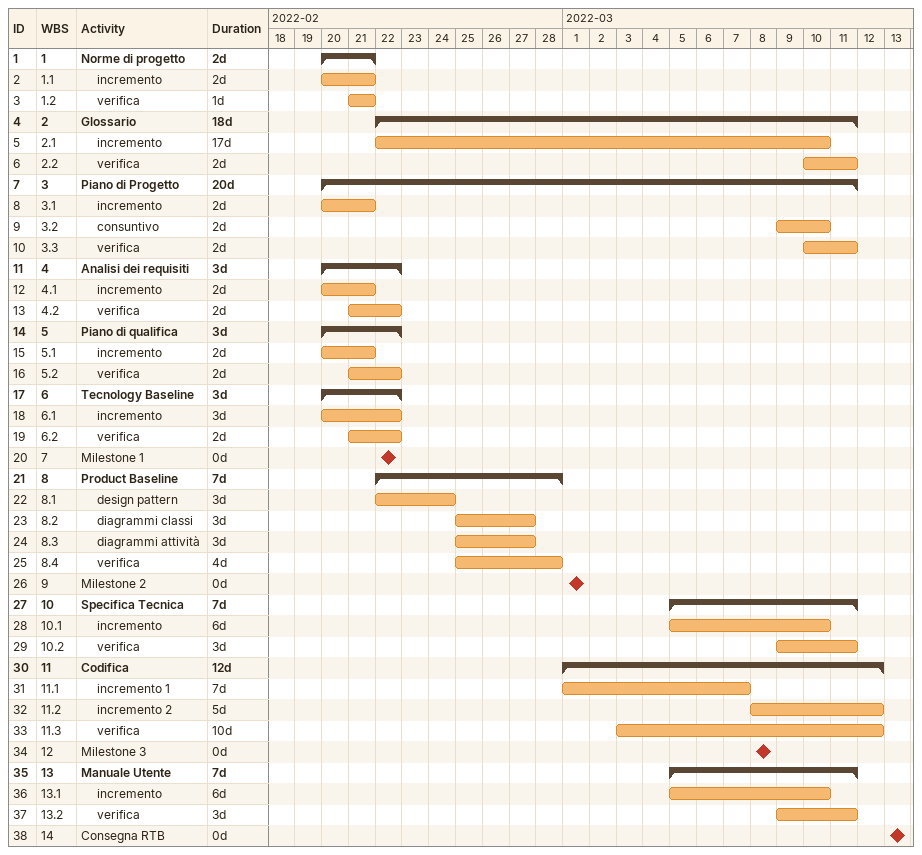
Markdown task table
| ID | WBS | Task | Duration | Start | Finish |
|---|---|---|---|---|---|
| 1 | 1 | **Norme di progetto** | 2d | 2022-02-20 | 2022-02-21 |
| 2 | 1.1 | incremento | 2d | 2022-02-20 | 2022-02-21 |
| 3 | 1.2 | verifica | 1d | 2022-02-21 | 2022-02-21 |
| 4 | 2 | **Glossario** | 18d | 2022-02-22 | 2022-03-11 |
| 5 | 2.1 | incremento | 17d | 2022-02-22 | 2022-03-10 |
| 6 | 2.2 | verifica | 2d | 2022-03-10 | 2022-03-11 |
| 7 | 3 | **Piano di Progetto** | 20d | 2022-02-20 | 2022-03-11 |
| 8 | 3.1 | incremento | 2d | 2022-02-20 | 2022-02-21 |
| 9 | 3.2 | consuntivo | 2d | 2022-03-09 | 2022-03-10 |
| 10 | 3.3 | verifica | 2d | 2022-03-10 | 2022-03-11 |
| 11 | 4 | **Analisi dei requisiti** | 3d | 2022-02-20 | 2022-02-22 |
| 12 | 4.1 | incremento | 2d | 2022-02-20 | 2022-02-21 |
| 13 | 4.2 | verifica | 2d | 2022-02-21 | 2022-02-22 |
| 14 | 5 | **Piano di qualifica** | 3d | 2022-02-20 | 2022-02-22 |
| 15 | 5.1 | incremento | 2d | 2022-02-20 | 2022-02-21 |
| 16 | 5.2 | verifica | 2d | 2022-02-21 | 2022-02-22 |
| 17 | 6 | **Tecnology Baseline** | 3d | 2022-02-20 | 2022-02-22 |
| 18 | 6.1 | incremento | 3d | 2022-02-20 | 2022-02-22 |
| 19 | 6.2 | verifica | 2d | 2022-02-21 | 2022-02-22 |
| 20 | 7 | Milestone 1 | 0d | 2022-02-22 | 2022-02-22 |
| 21 | 8 | **Product Baseline** | 7d | 2022-02-22 | 2022-02-28 |
| 22 | 8.1 | design pattern | 3d | 2022-02-22 | 2022-02-24 |
| 23 | 8.2 | diagrammi classi | 3d | 2022-02-25 | 2022-02-27 |
| 24 | 8.3 | diagrammi attività | 3d | 2022-02-25 | 2022-02-27 |
| 25 | 8.4 | verifica | 4d | 2022-02-25 | 2022-02-28 |
| 26 | 9 | Milestone 2 | 0d | 2022-03-01 | 2022-03-01 |
| 27 | 10 | **Specifica Tecnica** | 7d | 2022-03-05 | 2022-03-11 |
| 28 | 10.1 | incremento | 6d | 2022-03-05 | 2022-03-10 |
| 29 | 10.2 | verifica | 3d | 2022-03-09 | 2022-03-11 |
| 30 | 11 | **Codifica** | 12d | 2022-03-01 | 2022-03-12 |
| 31 | 11.1 | incremento 1 | 7d | 2022-03-01 | 2022-03-07 |
| 32 | 11.2 | incremento 2 | 5d | 2022-03-08 | 2022-03-12 |
| 33 | 11.3 | verifica | 10d | 2022-03-03 | 2022-03-12 |
| 34 | 12 | Milestone 3 | 0d | 2022-03-08 | 2022-03-08 |
| 35 | 13 | **Manuale Utente** | 7d | 2022-03-05 | 2022-03-11 |
| 36 | 13.1 | incremento | 6d | 2022-03-05 | 2022-03-10 |
| 37 | 13.2 | verifica | 3d | 2022-03-09 | 2022-03-11 |
| 38 | 14 | Consegna RTB | 0d | 2022-03-13 | 2022-03-13 |
